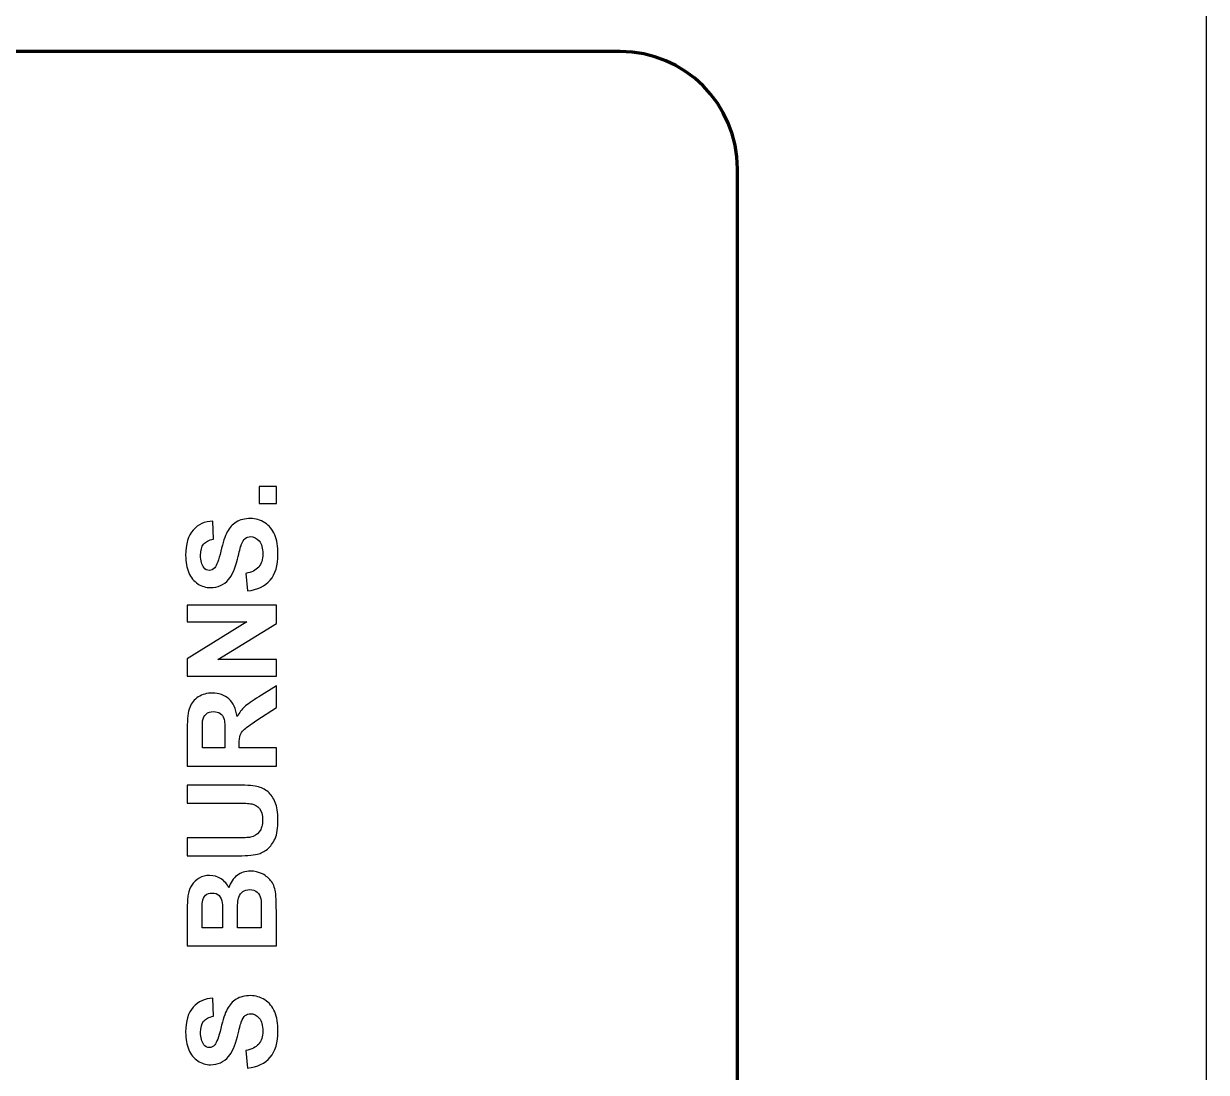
# Model space of a CAD drawing. Header units: millimetres. Extents: x -36 to 627, y -167 to 363.
# Drawn here: x 585.45 to 626.75, y 5.77 to 42.4 of the extents above; entities that cross this region are included whole.
import ezdxf

# ---------------------------------------------------------------- set-up
doc = ezdxf.new("R2010")
doc.units = ezdxf.units.MM
doc.header["$MEASUREMENT"] = 0
doc.layers.add('layer 1', color=7, linetype='Continuous')

msp = doc.modelspace()

# ---------------------------------------------------------------- linework, layer by layer
at = {"layer": 'layer 1', "color": 250, "lineweight": 25}
msp.add_open_spline([(546.5047, -159.8645), (546.5047, -159.8645), (546.5047, 90.1355), (546.5047, 90.1355), (546.5047, 90.1355), (626.7547, 90.1355), (626.7547, 90.1355), (626.7547, 90.1355), (626.7547, -159.8645), (626.7547, -159.8645), (626.7547, -159.8645), (546.5047, -159.8645), (546.5047, -159.8645)], degree=3, knots=[0, 0, 0, 0, 0.25, 0.25, 0.25, 0.5, 0.5, 0.5, 0.75, 0.75, 0.75, 1, 1, 1, 1], dxfattribs=at)
at = {"layer": 'layer 1', "color": 250, "lineweight": 211}
msp.add_open_spline([(562.8821, -107.0586), (562.8821, -107.0586), (562.8821, 37.3295), (562.8821, 37.3295), (562.8821, 39.582), (564.7249, 41.4248), (566.9774, 41.4248), (566.9774, 41.4248), (606.2821, 41.4248), (606.2821, 41.4248), (608.5346, 41.4248), (610.3774, 39.582), (610.3774, 37.3295), (610.3774, 37.3295), (610.3774, -107.0586), (610.3774, -107.0586), (610.3774, -109.3111), (608.5346, -111.1539), (606.2821, -111.1539), (606.2821, -111.1539), (566.9774, -111.1539), (566.9774, -111.1539), (564.7249, -111.1539), (562.8821, -109.3111), (562.8821, -107.0586)], degree=3, knots=[0, 0, 0, 0, 0.125, 0.125, 0.125, 0.25, 0.25, 0.25, 0.375, 0.375, 0.375, 0.5, 0.5, 0.5, 0.625, 0.625, 0.625, 0.75, 0.75, 0.75, 0.875, 0.875, 0.875, 1, 1, 1, 1], dxfattribs=at)
at = {"layer": 'layer 1', "color": 250}
for points, knots in [([(594.273, 25.6374), (594.273, 25.6374), (593.6775, 25.6374), (593.6775, 25.6374), (593.6775, 25.6374), (593.6775, 26.2329), (593.6775, 26.2329), (593.6775, 26.2329), (594.273, 26.2329), (594.273, 26.2329), (594.273, 26.2329), (594.273, 25.6374), (594.273, 25.6374)], [0, 0, 0, 0, 0.25, 0.25, 0.25, 0.5, 0.5, 0.5, 0.75, 0.75, 0.75, 1, 1, 1, 1]), ([(593.2646, 22.5817), (593.2646, 22.5817), (593.2037, 23.1946), (593.2037, 23.1946), (593.4088, 23.2315), (593.5587, 23.3054), (593.6551, 23.4177), (593.7514, 23.53), (593.7992, 23.6814), (593.7992, 23.8719), (593.7992, 24.0733), (593.7565, 24.2255), (593.671, 24.3276), (593.5855, 24.4298), (593.4855, 24.4812), (593.3711, 24.4812), (593.2972, 24.4812), (593.2349, 24.4595), (593.1835, 24.4167), (593.1313, 24.374), (593.0864, 24.2986), (593.0487, 24.1914), (593.0226, 24.1183), (592.9777, 23.9516), (592.9125, 23.6908), (592.8285, 23.3554), (592.7256, 23.12), (592.6032, 22.9845), (592.4315, 22.794), (592.2221, 22.6991), (591.9751, 22.6991), (591.8164, 22.6991), (591.6672, 22.744), (591.5288, 22.8331), (591.3905, 22.9229), (591.2854, 23.0519), (591.213, 23.2207), (591.1406, 23.3895), (591.1043, 23.5923), (591.1043, 23.8314), (591.1043, 24.2204), (591.1905, 24.5138), (591.3637, 24.7101), (591.5368, 24.9072), (591.7672, 25.01), (592.0562, 25.0202), (592.0562, 25.0202), (592.078, 24.3899), (592.078, 24.3899), (591.9171, 24.3631), (591.802, 24.3059), (591.7317, 24.2182), (591.6614, 24.1306), (591.6259, 23.9987), (591.6259, 23.8234), (591.6259, 23.6423), (591.6636, 23.5003), (591.7389, 23.3982), (591.7875, 23.3322), (591.8519, 23.2989), (591.9331, 23.2989), (592.007, 23.2989), (592.07, 23.3301), (592.1222, 23.3924), (592.1895, 23.4713), (592.2591, 23.6633), (592.3315, 23.9683), (592.4032, 24.2733), (592.4786, 24.4986), (592.5554, 24.6442), (592.6329, 24.7905), (592.7379, 24.905), (592.8719, 24.9876), (593.006, 25.0702), (593.1711, 25.1115), (593.3675, 25.1115), (593.5457, 25.1115), (593.713, 25.0622), (593.8688, 24.9629), (594.0245, 24.8637), (594.1404, 24.7239), (594.2158, 24.5428), (594.2918, 24.3617), (594.3295, 24.1356), (594.3295, 23.8654), (594.3295, 23.4721), (594.239, 23.17), (594.0571, 22.9592), (593.876, 22.7484), (593.6116, 22.623), (593.2646, 22.5817)], [0, 0, 0, 0, 0.0333333, 0.0333333, 0.0333333, 0.0666667, 0.0666667, 0.0666667, 0.1, 0.1, 0.1, 0.1333333, 0.1333333, 0.1333333, 0.1666667, 0.1666667, 0.1666667, 0.2, 0.2, 0.2, 0.2333333, 0.2333333, 0.2333333, 0.2666667, 0.2666667, 0.2666667, 0.3, 0.3, 0.3, 0.3333333, 0.3333333, 0.3333333, 0.3666667, 0.3666667, 0.3666667, 0.4, 0.4, 0.4, 0.4333333, 0.4333333, 0.4333333, 0.4666667, 0.4666667, 0.4666667, 0.5, 0.5, 0.5, 0.5333333, 0.5333333, 0.5333333, 0.5666667, 0.5666667, 0.5666667, 0.6, 0.6, 0.6, 0.6333333, 0.6333333, 0.6333333, 0.6666667, 0.6666667, 0.6666667, 0.7, 0.7, 0.7, 0.7333333, 0.7333333, 0.7333333, 0.7666667, 0.7666667, 0.7666667, 0.8, 0.8, 0.8, 0.8333333, 0.8333333, 0.8333333, 0.8666667, 0.8666667, 0.8666667, 0.9, 0.9, 0.9, 0.9333333, 0.9333333, 0.9333333, 0.9666667, 0.9666667, 0.9666667, 1, 1, 1, 1]), ([(594.273, 19.6079), (594.273, 19.6079), (591.1608, 19.6079), (591.1608, 19.6079), (591.1608, 19.6079), (591.1608, 20.2179), (591.1608, 20.2179), (591.1608, 20.2179), (593.2465, 21.4987), (593.2465, 21.4987), (593.2465, 21.4987), (591.1608, 21.4987), (591.1608, 21.4987), (591.1608, 21.4987), (591.1608, 22.0811), (591.1608, 22.0811), (591.1608, 22.0811), (594.273, 22.0811), (594.273, 22.0811), (594.273, 22.0811), (594.273, 21.4516), (594.273, 21.4516), (594.273, 21.4516), (592.2272, 20.1903), (592.2272, 20.1903), (592.2272, 20.1903), (594.273, 20.1903), (594.273, 20.1903), (594.273, 20.1903), (594.273, 19.6079), (594.273, 19.6079)], [0, 0, 0, 0, 0.1, 0.1, 0.1, 0.2, 0.2, 0.2, 0.3, 0.3, 0.3, 0.4, 0.4, 0.4, 0.5, 0.5, 0.5, 0.6, 0.6, 0.6, 0.7, 0.7, 0.7, 0.8, 0.8, 0.8, 0.9, 0.9, 0.9, 1, 1, 1, 1]), ([(594.273, 16.4689), (594.273, 16.4689), (591.1608, 16.4689), (591.1608, 16.4689), (591.1608, 16.4689), (591.1608, 17.7924), (591.1608, 17.7924), (591.1608, 18.125), (591.1891, 18.3669), (591.2449, 18.5176), (591.3007, 18.669), (591.3999, 18.7893), (591.5426, 18.8798), (591.686, 18.9704), (591.849, 19.016), (592.0331, 19.016), (592.267, 19.016), (592.4597, 18.9479), (592.6119, 18.811), (592.764, 18.6741), (592.8596, 18.4698), (592.8995, 18.1974), (592.9784, 18.3329), (593.0654, 18.4444), (593.1603, 18.5321), (593.2552, 18.6205), (593.424, 18.7393), (593.6659, 18.8885), (593.6659, 18.8885), (594.273, 19.2681), (594.273, 19.2681), (594.273, 19.2681), (594.273, 18.5169), (594.273, 18.5169), (594.273, 18.5169), (593.5935, 18.0663), (593.5935, 18.0663), (593.3522, 17.9047), (593.2001, 17.7939), (593.1378, 17.7338), (593.0748, 17.6744), (593.0313, 17.6113), (593.0081, 17.5447), (592.985, 17.4773), (592.9734, 17.3715), (592.9734, 17.2267), (592.9734, 17.2267), (592.9734, 17.0992), (592.9734, 17.0992), (592.9734, 17.0992), (594.273, 17.0992), (594.273, 17.0992), (594.273, 17.0992), (594.273, 16.4689), (594.273, 16.4689)], [0, 0, 0, 0, 0.0555556, 0.0555556, 0.0555556, 0.1111111, 0.1111111, 0.1111111, 0.1666667, 0.1666667, 0.1666667, 0.2222222, 0.2222222, 0.2222222, 0.2777778, 0.2777778, 0.2777778, 0.3333333, 0.3333333, 0.3333333, 0.3888889, 0.3888889, 0.3888889, 0.4444444, 0.4444444, 0.4444444, 0.5, 0.5, 0.5, 0.5555556, 0.5555556, 0.5555556, 0.6111111, 0.6111111, 0.6111111, 0.6666667, 0.6666667, 0.6666667, 0.7222222, 0.7222222, 0.7222222, 0.7777778, 0.7777778, 0.7777778, 0.8333333, 0.8333333, 0.8333333, 0.8888889, 0.8888889, 0.8888889, 0.9444444, 0.9444444, 0.9444444, 1, 1, 1, 1]), ([(592.4779, 17.0992), (592.4779, 17.0992), (592.4779, 17.5642), (592.4779, 17.5642), (592.4779, 17.8656), (592.4648, 18.0532), (592.4395, 18.1286), (592.4141, 18.2032), (592.3699, 18.2626), (592.3076, 18.3046), (592.2453, 18.3474), (592.1671, 18.3684), (592.0736, 18.3684), (591.9686, 18.3684), (591.8845, 18.3401), (591.8193, 18.2843), (591.7549, 18.2286), (591.7143, 18.1496), (591.6976, 18.0482), (591.6904, 17.9967), (591.6868, 17.8439), (591.6868, 17.5896), (591.6868, 17.5896), (591.6868, 17.0992), (591.6868, 17.0992), (591.6868, 17.0992), (592.4779, 17.0992), (592.4779, 17.0992)], [0, 0, 0, 0, 0.1111111, 0.1111111, 0.1111111, 0.2222222, 0.2222222, 0.2222222, 0.3333333, 0.3333333, 0.3333333, 0.4444444, 0.4444444, 0.4444444, 0.5555556, 0.5555556, 0.5555556, 0.6666667, 0.6666667, 0.6666667, 0.7777778, 0.7777778, 0.7777778, 0.8888889, 0.8888889, 0.8888889, 1, 1, 1, 1]), ([(591.1608, 13.3299), (591.1608, 13.3299), (591.1608, 13.9602), (591.1608, 13.9602), (591.1608, 13.9602), (592.8473, 13.9602), (592.8473, 13.9602), (593.1154, 13.9602), (593.2885, 13.9681), (593.3675, 13.9833), (593.495, 14.0101), (593.5978, 14.0732), (593.6746, 14.1731), (593.7521, 14.2738), (593.7905, 14.4108), (593.7905, 14.5846), (593.7905, 14.7607), (593.7543, 14.894), (593.6811, 14.9838), (593.608, 15.0736), (593.5189, 15.1272), (593.4124, 15.1453), (593.3059, 15.1634), (593.1298, 15.1729), (592.8835, 15.1729), (592.8835, 15.1729), (591.1608, 15.1729), (591.1608, 15.1729), (591.1608, 15.1729), (591.1608, 15.8031), (591.1608, 15.8031), (591.1608, 15.8031), (592.7973, 15.8031), (592.7973, 15.8031), (593.1711, 15.8031), (593.4356, 15.7865), (593.5899, 15.7524), (593.7442, 15.7184), (593.8746, 15.6561), (593.9811, 15.5648), (594.0875, 15.4742), (594.1716, 15.3525), (594.2346, 15.2004), (594.2976, 15.0475), (594.3295, 14.849), (594.3295, 14.6035), (594.3295, 14.3072), (594.2955, 14.0826), (594.2266, 13.9297), (594.1578, 13.7769), (594.0687, 13.6559), (593.9586, 13.5668), (593.8485, 13.4777), (593.734, 13.4197), (593.613, 13.3915), (593.4348, 13.3502), (593.1711, 13.3299), (592.8227, 13.3299), (592.8227, 13.3299), (591.1608, 13.3299), (591.1608, 13.3299)], [0, 0, 0, 0, 0.05, 0.05, 0.05, 0.1, 0.1, 0.1, 0.15, 0.15, 0.15, 0.2, 0.2, 0.2, 0.25, 0.25, 0.25, 0.3, 0.3, 0.3, 0.35, 0.35, 0.35, 0.4, 0.4, 0.4, 0.45, 0.45, 0.45, 0.5, 0.5, 0.5, 0.55, 0.55, 0.55, 0.6, 0.6, 0.6, 0.65, 0.65, 0.65, 0.7, 0.7, 0.7, 0.75, 0.75, 0.75, 0.8, 0.8, 0.8, 0.85, 0.85, 0.85, 0.9, 0.9, 0.9, 0.95, 0.95, 0.95, 1, 1, 1, 1]), ([(591.1608, 10.1909), (591.1608, 10.1909), (591.1608, 11.4355), (591.1608, 11.4355), (591.1608, 11.6825), (591.171, 11.8658), (591.1913, 11.9868), (591.2123, 12.1085), (591.255, 12.2164), (591.3195, 12.312), (591.3847, 12.4077), (591.4709, 12.4874), (591.5788, 12.5511), (591.6868, 12.6149), (591.8085, 12.6467), (591.9425, 12.6467), (592.0874, 12.6467), (592.2214, 12.6076), (592.3424, 12.5294), (592.4641, 12.4511), (592.5554, 12.3446), (592.6155, 12.2106), (592.6713, 12.3997), (592.7655, 12.5446), (592.8988, 12.6467), (593.032, 12.7482), (593.1885, 12.7989), (593.3689, 12.7989), (593.5109, 12.7989), (593.6485, 12.7663), (593.7826, 12.7003), (593.9166, 12.6344), (594.0238, 12.5446), (594.1042, 12.4301), (594.1839, 12.3164), (594.2332, 12.1758), (594.252, 12.0085), (594.2629, 11.9042), (594.2701, 11.6514), (594.273, 11.2507), (594.273, 11.2507), (594.273, 10.1909), (594.273, 10.1909), (594.273, 10.1909), (591.1608, 10.1909), (591.1608, 10.1909)], [0, 0, 0, 0, 0.0666667, 0.0666667, 0.0666667, 0.1333333, 0.1333333, 0.1333333, 0.2, 0.2, 0.2, 0.2666667, 0.2666667, 0.2666667, 0.3333333, 0.3333333, 0.3333333, 0.4, 0.4, 0.4, 0.4666667, 0.4666667, 0.4666667, 0.5333333, 0.5333333, 0.5333333, 0.6, 0.6, 0.6, 0.6666667, 0.6666667, 0.6666667, 0.7333333, 0.7333333, 0.7333333, 0.8, 0.8, 0.8, 0.8666667, 0.8666667, 0.8666667, 0.9333333, 0.9333333, 0.9333333, 1, 1, 1, 1]), ([(591.6781, 10.8212), (591.6781, 10.8212), (592.3953, 10.8212), (592.3953, 10.8212), (592.3953, 10.8212), (592.3953, 11.2326), (592.3953, 11.2326), (592.3953, 11.4768), (592.3916, 11.6289), (592.3844, 11.6883), (592.3721, 11.7955), (592.3351, 11.8803), (592.2736, 11.9419), (592.212, 12.0034), (592.1316, 12.0339), (592.0316, 12.0339), (591.9353, 12.0339), (591.8577, 12.0071), (591.7976, 11.9542), (591.7375, 11.9013), (591.7013, 11.8223), (591.6889, 11.718), (591.6817, 11.6557), (591.6781, 11.4768), (591.6781, 11.1819), (591.6781, 11.1819), (591.6781, 10.8212), (591.6781, 10.8212)], [0, 0, 0, 0, 0.1111111, 0.1111111, 0.1111111, 0.2222222, 0.2222222, 0.2222222, 0.3333333, 0.3333333, 0.3333333, 0.4444444, 0.4444444, 0.4444444, 0.5555556, 0.5555556, 0.5555556, 0.6666667, 0.6666667, 0.6666667, 0.7777778, 0.7777778, 0.7777778, 0.8888889, 0.8888889, 0.8888889, 1, 1, 1, 1]), ([(592.9125, 10.8212), (592.9125, 10.8212), (593.7471, 10.8212), (593.7471, 10.8212), (593.7471, 10.8212), (593.7471, 11.4036), (593.7471, 11.4036), (593.7471, 11.6296), (593.7405, 11.7738), (593.7282, 11.8346), (593.7108, 11.9281), (593.6695, 12.0042), (593.6036, 12.0628), (593.5377, 12.1215), (593.4493, 12.1512), (593.3385, 12.1512), (593.2443, 12.1512), (593.1653, 12.1288), (593.1001, 12.0831), (593.0349, 12.0382), (592.9871, 11.9723), (592.9574, 11.8868), (592.9277, 11.8013), (592.9125, 11.6151), (592.9125, 11.329), (592.9125, 11.329), (592.9125, 10.8212), (592.9125, 10.8212)], [0, 0, 0, 0, 0.1111111, 0.1111111, 0.1111111, 0.2222222, 0.2222222, 0.2222222, 0.3333333, 0.3333333, 0.3333333, 0.4444444, 0.4444444, 0.4444444, 0.5555556, 0.5555556, 0.5555556, 0.6666667, 0.6666667, 0.6666667, 0.7777778, 0.7777778, 0.7777778, 0.8888889, 0.8888889, 0.8888889, 1, 1, 1, 1]), ([(593.2646, 5.9189), (593.2646, 5.9189), (593.2037, 6.5318), (593.2037, 6.5318), (593.4088, 6.5687), (593.5587, 6.6426), (593.6551, 6.7549), (593.7514, 6.8672), (593.7992, 7.0186), (593.7992, 7.2091), (593.7992, 7.4105), (593.7565, 7.5627), (593.671, 7.6648), (593.5855, 7.767), (593.4855, 7.8184), (593.3711, 7.8184), (593.2972, 7.8184), (593.2349, 7.7967), (593.1835, 7.7539), (593.1313, 7.7112), (593.0864, 7.6358), (593.0487, 7.5286), (593.0226, 7.4555), (592.9777, 7.2888), (592.9125, 7.028), (592.8285, 6.6926), (592.7256, 6.4572), (592.6032, 6.3217), (592.4315, 6.1312), (592.2221, 6.0363), (591.9751, 6.0363), (591.8164, 6.0363), (591.6672, 6.0812), (591.5288, 6.1703), (591.3905, 6.2601), (591.2854, 6.3891), (591.213, 6.5579), (591.1406, 6.7267), (591.1043, 6.9295), (591.1043, 7.1686), (591.1043, 7.5576), (591.1905, 7.851), (591.3637, 8.0473), (591.5368, 8.2444), (591.7672, 8.3472), (592.0562, 8.3574), (592.0562, 8.3574), (592.078, 7.7271), (592.078, 7.7271), (591.9171, 7.7003), (591.802, 7.6431), (591.7317, 7.5554), (591.6614, 7.4678), (591.6259, 7.3359), (591.6259, 7.1606), (591.6259, 6.9795), (591.6636, 6.8375), (591.7389, 6.7354), (591.7875, 6.6694), (591.8519, 6.6361), (591.9331, 6.6361), (592.007, 6.6361), (592.07, 6.6673), (592.1222, 6.7296), (592.1895, 6.8085), (592.2591, 7.0005), (592.3315, 7.3055), (592.4032, 7.6105), (592.4786, 7.8358), (592.5554, 7.9814), (592.6329, 8.1277), (592.7379, 8.2422), (592.8719, 8.3248), (593.006, 8.4074), (593.1711, 8.4487), (593.3675, 8.4487), (593.5457, 8.4487), (593.713, 8.3994), (593.8688, 8.3001), (594.0245, 8.2009), (594.1404, 8.0611), (594.2158, 7.88), (594.2918, 7.6989), (594.3295, 7.4728), (594.3295, 7.2026), (594.3295, 6.8093), (594.239, 6.5072), (594.0571, 6.2964), (593.876, 6.0856), (593.6116, 5.9602), (593.2646, 5.9189)], [0, 0, 0, 0, 0.0333333, 0.0333333, 0.0333333, 0.0666667, 0.0666667, 0.0666667, 0.1, 0.1, 0.1, 0.1333333, 0.1333333, 0.1333333, 0.1666667, 0.1666667, 0.1666667, 0.2, 0.2, 0.2, 0.2333333, 0.2333333, 0.2333333, 0.2666667, 0.2666667, 0.2666667, 0.3, 0.3, 0.3, 0.3333333, 0.3333333, 0.3333333, 0.3666667, 0.3666667, 0.3666667, 0.4, 0.4, 0.4, 0.4333333, 0.4333333, 0.4333333, 0.4666667, 0.4666667, 0.4666667, 0.5, 0.5, 0.5, 0.5333333, 0.5333333, 0.5333333, 0.5666667, 0.5666667, 0.5666667, 0.6, 0.6, 0.6, 0.6333333, 0.6333333, 0.6333333, 0.6666667, 0.6666667, 0.6666667, 0.7, 0.7, 0.7, 0.7333333, 0.7333333, 0.7333333, 0.7666667, 0.7666667, 0.7666667, 0.8, 0.8, 0.8, 0.8333333, 0.8333333, 0.8333333, 0.8666667, 0.8666667, 0.8666667, 0.9, 0.9, 0.9, 0.9333333, 0.9333333, 0.9333333, 0.9666667, 0.9666667, 0.9666667, 1, 1, 1, 1])]:
    msp.add_open_spline(points, degree=3, knots=knots, dxfattribs=at)

doc.saveas('drawing.dxf')
